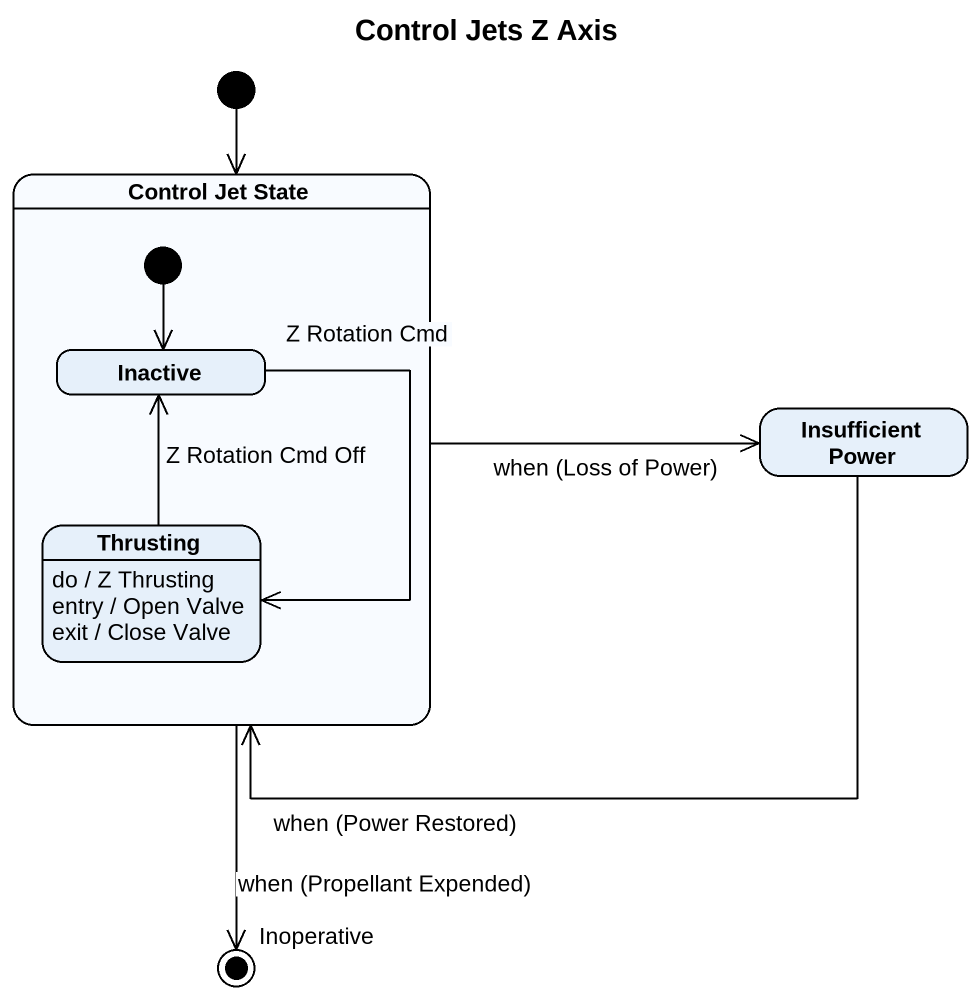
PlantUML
@startuml
title Control Jets Z Axis
hide empty description
state "Control Jet State" as Control_Jet_State {
  state Inactive
  state Thrusting
  Thrusting : do / Z Thrusting
  Thrusting : entry / Open Valve
  Thrusting : exit / Close Valve
  [*] --> Inactive
}
state "Insufficient Power" as Insufficient_Power
state Inoperative <<end>>
[*] --> Control_Jet_State
Control_Jet_State -right-> Insufficient_Power : when (Loss of Power)
Control_Jet_State --> Inoperative : when (Propellant Expended)
Inactive --> Thrusting : Z Rotation Cmd
Insufficient_Power -left-> Control_Jet_State : when (Power Restored)
Thrusting -up-> Inactive : Z Rotation Cmd Off
@enduml
